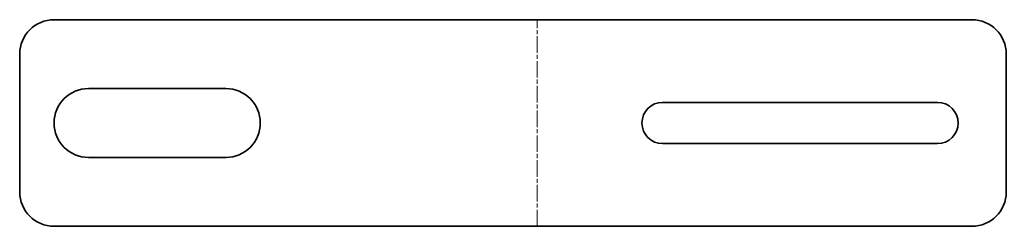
# Model space of a CAD drawing. Header units: millimetres. Extents: x 0 to 144, y 0 to 30.
import ezdxf

# ---------------------------------------------------------------- set-up
doc = ezdxf.new("R2010")
doc.units = ezdxf.units.MM
doc.linetypes.add('Chain', pattern=[13.68, 9.12, -1.14, 2.28, -1.14])
doc.layers.add('SIMUMAK Bend Centerline (ISO)', color=7, linetype='Chain', lineweight=9)
doc.layers.add('SIMUMAK Visible (ISO)', color=7, linetype='Continuous', lineweight=35)

# ---------------------------------------------------------------- blocks, each defined once
blk = doc.blocks.new('SIL-027-HSUP-01_Sheet_SIL-027-HSUP-01 (Desplegada)')
at = {"layer": 'SIMUMAK Bend Centerline (ISO)', "ltscale": 0.263158}
blk.add_line((3.5, -15), (3.5, 15), dxfattribs=at)
at = {"layer": 'SIMUMAK Visible (ISO)'}
for p, q in [((-66.76, 15), (66.76, 15)), ((-71.76, -10), (-71.76, 10)), ((71.76, -10), (71.76, 10)), ((-61.76, 5), (-41.76, 5)), ((21.76, 3), (61.76, 3)), ((61.76, -3), (21.76, -3)), ((-41.76, -5), (-61.76, -5)), ((-66.76, -15), (66.76, -15))]:
    blk.add_line(p, q, dxfattribs=at)
at = {"layer": 'SIMUMAK Visible (ISO)', "extrusion": (0, 0, -1)}
for centre, radius, start, end in [((66.76, 10), 5, 0, 90), ((-66.76, 10), 5, 90, 180), ((61.76, 0), 5, 270, 90), ((41.76, 0), 5, 90, 270), ((-21.76, 0), 3, 270, 90), ((-61.76, 0), 3, 90, 270), ((66.76, -10), 5, 270, 360), ((-66.76, -10), 5, 180, 270)]:
    blk.add_arc(centre, radius, start, end, dxfattribs=at)

msp = doc.modelspace()

# ---------------------------------------------------------------- block references
msp.add_blockref('SIL-027-HSUP-01_Sheet_SIL-027-HSUP-01 (Desplegada)', (71.76, 15))

doc.saveas('drawing.dxf')
